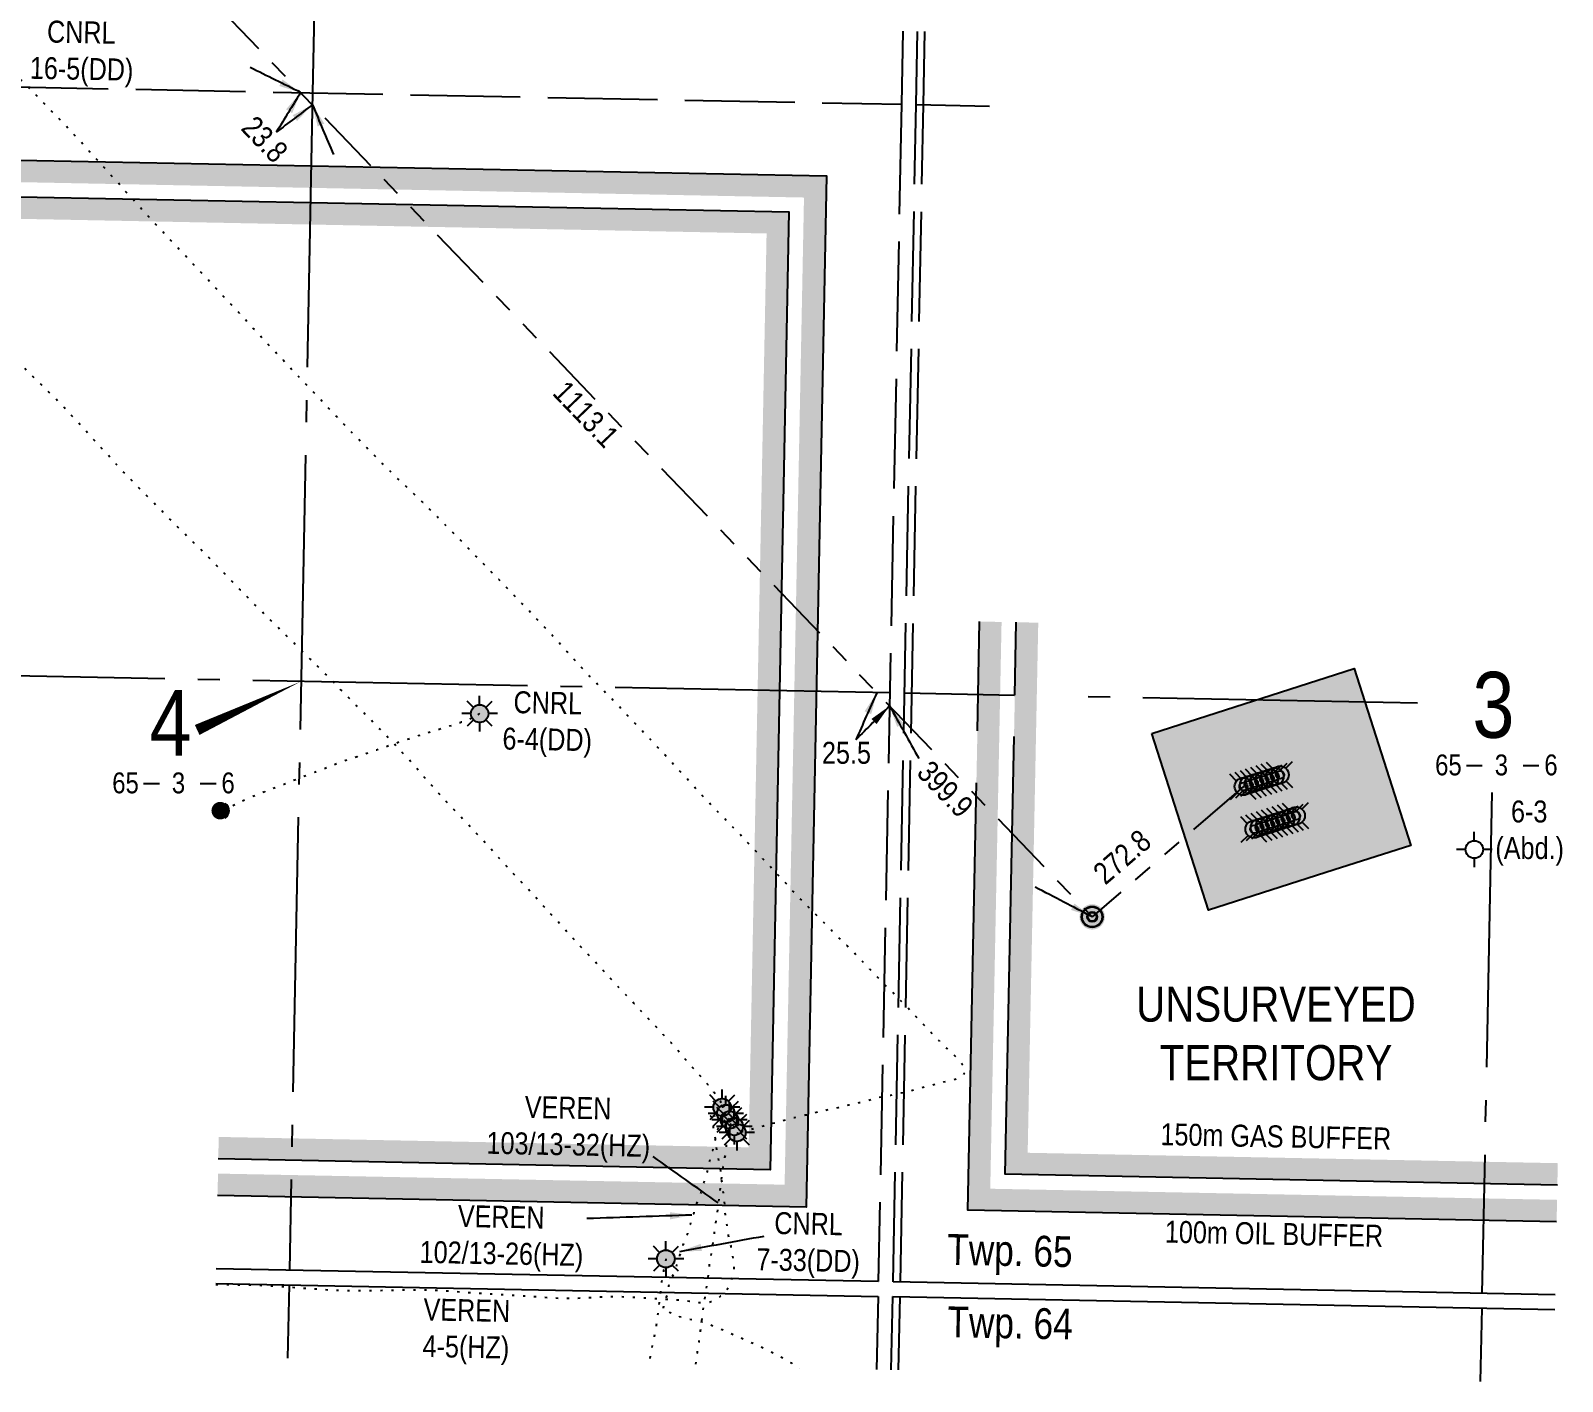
# Model space of a CAD drawing. Extents: x 408473 to 428843, y 6046006 to 6059852.
# Drawn here: x 418172 to 418869, y 6048345 to 6048960 of the extents above; entities that cross this region are included whole.
import ezdxf
from ezdxf.enums import TextEntityAlignment as Align

# ---------------------------------------------------------------- set-up
doc = ezdxf.new("R2010")
doc.units = 0
doc.header["$LTSCALE"] = 5
for name, pattern in [('foc-DOT', [1, 0.2, -0.8]), ('foc-DRILLPATH', [14.75, 6, -1.75, 1.75, -1.75, 1.75, -1.75]), ('foc-QUARTERLINE', [33, 25, -3, 2, -3]), ('foc-UNSURVEYED', [12.5, 10, -2.5])]:
    doc.linetypes.add(name, pattern=pattern)
for name, color, linetype in [('10', 1, 'Continuous'), ('9', 3, 'Continuous'), ('ABADATA-DRILL', 8, 'foc-DOT'), ('ABADATA-DRILL-T', 8, 'Continuous'), ('AS-TARGET-GAS', 182, 'Continuous'), ('AS-TARGET-GAS-H', 181, 'Continuous'), ('AS-TARGET-OIL', 146, 'Continuous'), ('AS-TARGET-OIL-H', 131, 'Continuous'), ('D-TXT', 6, 'Continuous'), ('L-BD', 7, 'Continuous'), ('L-MON', 1, 'Continuous'), ('L-SECLBL', 7, 'Continuous'), ('L-SECQ', 8, 'foc-QUARTERLINE'), ('L-SECU', 7, 'Continuous'), ('L-UNS-T', 3, 'Continuous'), ('L-USEC', 7, 'foc-UNSURVEYED'), ('P-BUFFER-PURPLE-T', 187, 'Continuous'), ('P-PDRILLPATH', 12, 'foc-DRILLPATH'), ('P-PROPOSED', 10, 'Continuous'), ('P-PROPOSED-H', 21, 'Continuous')]:
    doc.layers.add(name, color=color, linetype=linetype)
doc.styles.add('80CG', font='ARIALN.TTF', dxfattribs={"height": 10})
doc.styles.add('80L', font='ARIALN.TTF', dxfattribs={"height": 10})
doc.styles.add('SIMPLEX', font='ARIALN.TTF')
doc.dimstyles.new('Compass 5 000', dxfattribs={"dimscale": 5, "dimtxt": 9, "dimasz": 2, "dimexe": 0.2, "dimexo": 0.0625, "dimgap": 0.5, "dimtad": 0, "dimtih": 1, "dimtoh": 1, "dimzin": 0, "dimdsep": 46, "dimtxsty": '80CG', "dimcen": 0.1, "dimse1": 1, "dimse2": 1, "dimclrd": 256, "dimclrt": 256, "dimaunit": 1, "dimadec": 4, "dimazin": 0, "dimtfac": 0.06, "dimtofl": 0, "dimtmove": 0, "dimatfit": 1, "dimfxl": 0.2, "dimtolj": 1, "dimtzin": 0, "dimlwd": -1, "dimarcsym": 0})

# ---------------------------------------------------------------- blocks, each defined once
blk = doc.blocks.new('GAS')
h = blk.add_hatch(color=255)
h.dxf.hatch_style = 1
edge = h.paths.add_edge_path()
edge.add_arc((0, 0), 0.9, 0, 360)
for p, q in [((0, 0.81), (0, 1.62)), ((-0.81, 0), (-1.62, 0)), ((-0.57, 0.57), (-1.14, 1.14)), ((0.57, 0.57), (1.14, 1.14)), ((1.62, 0), (0.81, 0)), ((-0.57, -0.57), (-1.14, -1.14)), ((0, -0.81), (0, -1.62)), ((1.14, -1.14), (0.57, -0.57))]:
    blk.add_line(p, q)
blk.add_circle((0, 0), 0.8)
blk = doc.blocks.new('L-SECLBL')
at = {"layer": '9', "color": 7}
for p, q in [((-5.08, -27.83), (-12.29, -27.83)), ((20.7, -27.83), (13.5, -27.83))]:
    blk.add_line(p, q, dxfattribs=at)
at = {"layer": '10', "color": 2, "style": 'SIMPLEX'}
blk.add_attdef('SEC', text='', height=30, dxfattribs=at).set_placement((0, 0), align=Align.MIDDLE)
at = {"layer": '10', "color": 5, "style": '80L'}
blk.add_attdef('TWP', text='', height=9.5, dxfattribs=at).set_placement((-14.43, -27.37), align=Align.MIDDLE_RIGHT)
blk.add_attdef('RGE', text='', height=9.5, dxfattribs=at).set_placement((3.62, -27.37), align=Align.MIDDLE_CENTER)
blk.add_attdef('MER', text='', height=9.5, dxfattribs=at).set_placement((23.17, -27.37), align=Align.MIDDLE_LEFT)
blk = doc.blocks.new('GABD')
for p, q in [((0, 0.81), (0, 1.62)), ((-0.81, 0), (-1.62, 0)), ((1.62, 0), (0.81, 0)), ((0, -0.81), (0, -1.62))]:
    blk.add_line(p, q)
blk.add_circle((0, 0), 0.8)
blk = doc.blocks.new('plbh')
at = {"layer": 'L-MON'}
h = blk.add_hatch(color=255, dxfattribs=at)
h.dxf.hatch_style = 1
edge = h.paths.add_edge_path()
edge.add_arc((0, 0), 1.16, 0, 360)
h = blk.add_hatch(color=256, dxfattribs=at)
h.dxf.hatch_style = 1
h.paths.add_polyline_path([(0.96, 0, 1), (-0.96, 0, 1)])
h.paths.add_polyline_path([(0.91, 0, 1), (-0.91, 0, 1)], flags=16)
h.paths.add_polyline_path([(0.45, 0, -1), (-0.45, 0, -1)], flags=0)
h = blk.add_hatch(color=256, dxfattribs=at)
h.dxf.hatch_style = 1
h.paths.add_polyline_path([(0.45, 0, 1), (-0.45, 0, 1)])
h.paths.add_polyline_path([(0.4, 0, 1), (-0.4, 0, 1)], flags=16)
at = {"layer": 'L-MON', "color": 240}
for radius in [0.96, 0.91, 0.45, 0.4]:
    blk.add_circle((0, 0), radius, dxfattribs=at)
blk = doc.blocks.new('WC')
at = {"layer": 'L-MON'}
h = blk.add_hatch(color=255, dxfattribs=at)
h.dxf.hatch_style = 1
edge = h.paths.add_edge_path()
edge.add_arc((0, 0), 0.9, 0, 360)
at = {"layer": 'L-MON', "color": 240, "flags": 128}
for points in [[(-0.62, 0.5), (-1.23, 1.12)], [(0.52, 0.61), (1.13, 1.21)], [(-1.18, -1.18), (-0.56, -0.57)], [(1.16, -1.18), (0.56, -0.57)]]:
    blk.add_lwpolyline(points, dxfattribs=at)
at = {"layer": 'L-MON', "color": 240}
for radius in [0.8, 0.373]:
    blk.add_circle((0, 0), radius, dxfattribs=at)

msp = doc.modelspace()

# ---------------------------------------------------------------- hatches: boundary and pattern name
at = {"layer": 'ABADATA-DRILL-T'}
h = msp.add_hatch(color=256, dxfattribs=at)
h.dxf.hatch_style = 1
edge = h.paths.add_edge_path()
edge.add_arc((418258.631, 6048605.255), 4, 0, 360)
at = {"layer": 'AS-TARGET-GAS-H'}
h = msp.add_hatch(color=256, dxfattribs=at)
h.dxf.hatch_style = 1
h.paths.add_polyline_path([(418076.894, 6048635.043), (418086.892, 6048634.847), (418091.712, 6048876.242), (418507.29, 6048868.093), (418499.131, 6048451.955), (418257.94, 6048456.684), (418257.742, 6048446.686), (418508.933, 6048441.76), (418517.485, 6048877.895), (418081.914, 6048886.436)], flags=17)
h = msp.add_hatch(color=256, dxfattribs=at)
h.dxf.hatch_style = 1
h.paths.add_polyline_path([(418630.941, 6048690.859), (418620.943, 6048691.055), (418615.923, 6048439.662), (418867.192, 6048434.736), (418867.387, 6048444.734), (418626.121, 6048449.464)])
at = {"layer": 'AS-TARGET-OIL-H'}
h = msp.add_hatch(color=256, dxfattribs=at)
h.dxf.hatch_style = 1
h.paths.add_polyline_path([(418060.197, 6048635.371), (418070.195, 6048635.175), (418075.349, 6048893.266), (418524.315, 6048884.462), (418515.5, 6048434.93), (418257.609, 6048439.987), (418257.412, 6048429.989), (418525.302, 6048424.736), (418534.509, 6048894.264), (418065.55, 6048903.46)])
h = msp.add_hatch(color=256, dxfattribs=at)
h.dxf.hatch_style = 1
h.paths.add_polyline_path([(418614.244, 6048691.186), (418604.246, 6048691.382), (418598.893, 6048423.293), (418866.868, 6048418.039), (418867.062, 6048428.037), (418609.091, 6048433.095)])
at = {"layer": 'P-PROPOSED-H'}
h = msp.add_hatch(color=256, dxfattribs=at)
h.dxf.hatch_style = 1
h.paths.add_polyline_path([(418682.591, 6048640.402), (418774.69, 6048669.964), (418800.528, 6048589.469), (418765.671, 6048578.329), (418708.416, 6048559.95)])

# ---------------------------------------------------------------- linework, layer by layer
at = {"layer": 'ABADATA-DRILL', "flags": 128}
for points in [[(418487.085, 6048470.172), (418487.085, 6048470.172), (418487.088, 6048470.179), (418487.089, 6048470.202), (418487.11, 6048470.292), (418487.148, 6048470.338), (418487.202, 6048470.376), (418487.32, 6048470.454), (418487.468, 6048470.525), (418487.573, 6048470.573), (418487.67, 6048470.604), (418487.733, 6048470.599), (418487.766, 6048470.579), (418487.769, 6048470.532), (418487.753, 6048470.446), (418487.698, 6048470.157), (418487.648, 6048469.978), (418487.517, 6048469.61), (418487.39, 6048469.256), (418487.341, 6048469.114), (418487.292, 6048468.998), (418487.25, 6048468.912), (418487.236, 6048468.859), (418487.238, 6048468.829), (418487.269, 6048468.682), (418487.257, 6048468.585), (418487.182, 6048468.7), (418487.073, 6048468.892), (418486.934, 6048469.145), (418486.774, 6048469.488), (418486.634, 6048469.818), (418486.577, 6048470.105), (418486.558, 6048470.342), (418486.52, 6048470.613), (418486.536, 6048470.906), (418486.739, 6048471.066), (418487.057, 6048471.13), (418487.474, 6048471.318), (418487.789, 6048471.422), (418487.829, 6048471.404), (418487.855, 6048471.377), (418487.921, 6048471.169), (418487.9, 6048470.966), (418487.856, 6048470.764), (418487.802, 6048470.551), (418487.725, 6048470.346), (418487.531, 6048470.323), (418487.298, 6048470.508), (418487.176, 6048470.754), (418487.111, 6048471.002), (418487.063, 6048471.273), (418487.171, 6048471.497), (418487.508, 6048471.537), (418487.871, 6048471.344), (418488.054, 6048471.13), (418488.089, 6048471.066), (418488.148, 6048470.851), (418488.295, 6048470.518), (418488.387, 6048470.26), (418488.314, 6048469.938), (418488.221, 6048469.82), (418488.201, 6048469.797), (418488.157, 6048469.754), (418488.143, 6048469.741), (418488.103, 6048469.735), (418488.086, 6048469.739), (418488.027, 6048469.767), (418487.912, 6048469.872), (418487.75, 6048470.079), (418487.556, 6048470.413), (418487.345, 6048470.85), (418487.095, 6048471.365), (418486.793, 6048471.948), (418486.426, 6048472.609), (418485.974, 6048473.355), (418485.436, 6048474.172), (418484.824, 6048475.057), (418484.129, 6048476.025), (418483.343, 6048477.06), (418482.507, 6048478.13), (418481.609, 6048479.248), (418480.648, 6048480.414), (418479.602, 6048481.631), (418478.463, 6048482.917), (418477.23, 6048484.288), (418475.932, 6048485.731), (418474.571, 6048487.248), (418473.159, 6048488.836), (418471.674, 6048490.495), (418470.141, 6048492.209), (418468.579, 6048493.99), (418466.985, 6048495.835), (418465.345, 6048497.721), (418463.675, 6048499.618), (418461.966, 6048501.518), (418460.239, 6048503.399), (418458.466, 6048505.295), (418456.65, 6048507.194), (418454.754, 6048509.158), (418452.876, 6048511.132), (418450.975, 6048513.147), (418449.032, 6048515.215), (418447.063, 6048517.311), (418445.038, 6048519.468), (418443.004, 6048521.628), (418440.91, 6048523.843), (418438.827, 6048526.054), (418436.708, 6048528.327), (418434.582, 6048530.609), (418432.447, 6048532.914), (418430.315, 6048535.23), (418428.154, 6048537.56), (418425.95, 6048539.897), (418423.683, 6048542.285), (418420.95, 6048545.203), (418418.701, 6048547.664), (418418.538, 6048547.844), (418414.213, 6048552.57), (418409.884, 6048557.266), (418405.584, 6048562.018), (418401.269, 6048566.75), (418396.861, 6048571.451), (418392.449, 6048576.152), (418388.088, 6048580.892), (418383.761, 6048585.661), (418379.44, 6048590.41), (418375.075, 6048595.13), (418370.686, 6048599.778), (418366.242, 6048604.396), (418361.842, 6048609.04), (418357.505, 6048613.773), (418353.222, 6048618.598), (418348.989, 6048623.412), (418344.706, 6048628.197), (418340.348, 6048632.92), (418335.935, 6048637.564), (418331.494, 6048642.163), (418326.96, 6048646.749), (418324.675, 6048649.038), (418322.406, 6048651.333), (418317.889, 6048655.923), (418313.404, 6048660.498), (418308.91, 6048665.094), (418304.372, 6048669.631), (418299.769, 6048674.092), (418295.179, 6048678.54), (418290.596, 6048683.057), (418286.011, 6048687.582), (418281.409, 6048692.083), (418276.889, 6048696.539), (418272.374, 6048701.099), (418267.887, 6048705.721), (418263.446, 6048710.29), (418258.975, 6048714.868), (418254.494, 6048719.437), (418249.936, 6048723.984), (418245.363, 6048728.458), (418240.748, 6048732.967), (418236.222, 6048737.476), (418231.734, 6048742.029), (418227.2, 6048746.619), (418222.705, 6048751.161), (418218.214, 6048755.737), (418213.778, 6048760.372), (418209.406, 6048765.109), (418205.099, 6048769.838), (418200.75, 6048774.557), (418196.403, 6048779.297), (418192.101, 6048784.026), (418187.722, 6048788.683), (418183.201, 6048793.266), (418178.656, 6048797.793), (418174.054, 6048802.307), (418169.467, 6048806.758), (418164.9, 6048811.375), (418160.582, 6048816.068), (418156.406, 6048820.891), (418152.248, 6048825.787), (418147.937, 6048830.559), (418143.379, 6048835.11), (418138.731, 6048839.488), (418134.039, 6048843.841), (418129.385, 6048848.247), (418124.812, 6048852.754), (418120.256, 6048857.225), (418115.67, 6048861.699), (418111.114, 6048866.22), (418106.616, 6048870.766), (418102.126, 6048875.391), (418097.673, 6048880.033), (418093.249, 6048884.638), (418088.77, 6048889.28), (418084.272, 6048893.862), (418079.779, 6048898.495), (418075.336, 6048903.14), (418070.819, 6048907.746), (418066.329, 6048912.359), (418061.892, 6048916.96), (418057.424, 6048921.552), (418052.974, 6048926.157), (418048.521, 6048930.795), (418044.064, 6048935.387), (418039.566, 6048939.96), (418035.092, 6048944.529), (418030.554, 6048949.092), (418026.041, 6048953.595), (418021.469, 6048958.106), (418016.761, 6048962.466), (418011.957, 6048966.747), (418007.225, 6048971.091), (418002.587, 6048975.51), (417997.997, 6048979.964), (417993.438, 6048984.471), (417988.977, 6048989.03), (417984.619, 6048993.76), (417980.41, 6048998.58), (417976.238, 6049003.423), (417972.038, 6049008.25), (417967.849, 6049013.096), (417963.704, 6049017.962), (417959.567, 6049022.881), (417955.358, 6049027.741), (417951.016, 6049032.414), (417946.553, 6049037.086), (417942.144, 6049041.737), (417937.761, 6049046.391), (417933.385, 6049051.048), (417928.97, 6049055.732), (417925.654, 6049059.224), (417921.275, 6049063.878), (417916.885, 6049068.532), (417912.43, 6049073.2), (417907.95, 6049077.846), (417903.479, 6049082.435), (417899.012, 6049087.043), (417894.586, 6049091.655), (417890.153, 6049096.319), (417885.794, 6049101.016), (417881.447, 6049105.769), (417877.159, 6049110.504), (417872.889, 6049115.285), (417868.515, 6049120.026), (417864.111, 6049124.63), (417859.661, 6049129.245), (417855.234, 6049133.849), (417850.82, 6049138.477), (417845.329, 6049144.226)], [(418493.753, 6048458.651), (418493.753, 6048458.651), (418493.753, 6048458.651), (418493.753, 6048458.651), (418493.743, 6048458.648), (418493.736, 6048458.635), (418493.858, 6048458.556), (418494.043, 6048458.492), (418494.236, 6048458.455), (418494.332, 6048458.41), (418494.33, 6048458.35), (418494.319, 6048458.283), (418494.294, 6048458.22), (418494.249, 6048458.134), (418494.22, 6048458.005), (418494.108, 6048457.887), (418493.931, 6048457.871), (418493.818, 6048457.92), (418493.753, 6048457.971), (418493.663, 6048457.989), (418493.529, 6048457.959), (418493.389, 6048457.965), (418493.343, 6048457.992), (418493.247, 6048458.047), (418493.172, 6048458.082), (418493.086, 6048458.167), (418493.168, 6048458.232), (418493.239, 6048458.274), (418493.289, 6048458.283), (418493.292, 6048458.283), (418493.299, 6048458.283), (418493.342, 6048458.296), (418493.423, 6048458.331), (418493.574, 6048458.388), (418493.802, 6048458.463), (418494.104, 6048458.554), (418494.459, 6048458.64), (418494.871, 6048458.726), (418495.337, 6048458.83), (418495.822, 6048458.954), (418496.332, 6048459.084), (418496.871, 6048459.226), (418497.448, 6048459.382), (418498.071, 6048459.553), (418498.521, 6048459.677), (418499.003, 6048459.821), (418499.936, 6048460.106), (418500.918, 6048460.387), (418501.968, 6048460.677), (418502.987, 6048460.96), (418503.982, 6048461.231), (418504.937, 6048461.485), (418505.899, 6048461.756), (418506.902, 6048462.043), (418507.941, 6048462.326), (418508.974, 6048462.613), (418510.026, 6048462.909), (418511.079, 6048463.198), (418512.131, 6048463.481), (418513.17, 6048463.76), (418514.21, 6048464.053), (418515.235, 6048464.327), (418516.234, 6048464.6), (418517.183, 6048464.875), (418518.111, 6048465.117), (418519.045, 6048465.325), (418519.977, 6048465.54), (418520.834, 6048465.757), (418521.655, 6048465.954), (418522.489, 6048466.148), (418523.376, 6048466.347), (418524.233, 6048466.53), (418525.05, 6048466.674), (418525.823, 6048466.809), (418526.616, 6048467), (418527.458, 6048467.234), (418528.39, 6048467.502), (418529.399, 6048467.776), (418530.421, 6048468.049), (418531.44, 6048468.316), (418532.502, 6048468.558), (418533.609, 6048468.777), (418534.697, 6048468.982), (418535.678, 6048469.196), (418536.666, 6048469.427), (418537.728, 6048469.659), (418538.852, 6048469.89), (418539.93, 6048470.123), (418540.942, 6048470.353), (418541.849, 6048470.558), (418542.767, 6048470.777), (418543.752, 6048471.018), (418544.734, 6048471.272), (418545.666, 6048471.53), (418546.584, 6048471.776), (418547.495, 6048471.994), (418548.436, 6048472.189), (418549.395, 6048472.324), (418550.331, 6048472.432), (418551.222, 6048472.631), (418552.101, 6048472.901), (418552.98, 6048473.18), (418553.855, 6048473.46), (418554.701, 6048473.723), (418555.539, 6048473.963), (418556.427, 6048474.199), (418557.429, 6048474.46), (418558.457, 6048474.7), (418559.545, 6048474.922), (418560.609, 6048475.134), (418561.611, 6048475.344), (418562.665, 6048475.54), (418563.882, 6048475.75), (418565.134, 6048475.979), (418566.332, 6048476.215), (418567.467, 6048476.45), (418568.612, 6048476.694), (418569.683, 6048476.933), (418570.708, 6048477.166), (418571.72, 6048477.42), (418572.702, 6048477.7), (418573.651, 6048477.958), (418574.583, 6048478.21), (418575.461, 6048478.463), (418576.313, 6048478.72), (418577.185, 6048478.983), (418578.154, 6048479.237), (418579.072, 6048479.472), (418579.946, 6048479.702), (418580.901, 6048479.94), (418581.943, 6048480.206), (418582.932, 6048480.473), (418583.914, 6048480.737), (418584.929, 6048480.991), (418585.978, 6048481.24), (418586.98, 6048481.494), (418587.968, 6048481.751), (418588.996, 6048481.994), (418590.098, 6048482.236), (418591.17, 6048482.482), (418592.191, 6048482.722), (418593.133, 6048482.96), (418594.018, 6048483.209), (418594.135, 6048483.244), (418594.85, 6048483.493), (418595.655, 6048483.881), (418596.358, 6048484.384), (418596.957, 6048484.995), (418597.433, 6048485.656), (418597.766, 6048486.293), (418597.951, 6048486.866), (418597.967, 6048487.353), (418597.815, 6048487.782), (418597.776, 6048487.85), (418597.57, 6048488.204), (418597.285, 6048488.603), (418597.236, 6048488.661), (418596.923, 6048489.02), (418596.489, 6048489.522), (418595.988, 6048490.139), (418595.454, 6048490.786), (418594.867, 6048491.488), (418594.179, 6048492.251), (418593.353, 6048493.124), (418592.471, 6048494.058), (418591.507, 6048495.061), (418590.941, 6048495.602), (418590.308, 6048496.158), (418589.577, 6048496.789), (418588.748, 6048497.536), (418587.868, 6048498.383), (418587.152, 6048499.111), (418586.93, 6048499.348), (418585.944, 6048500.375), (418584.835, 6048501.473), (418583.658, 6048502.657), (418582.433, 6048503.958), (418581.141, 6048505.373), (418579.743, 6048506.864), (418578.253, 6048508.407), (418576.695, 6048510.028), (418575.068, 6048511.717), (418573.349, 6048513.501), (418571.585, 6048515.333), (418569.778, 6048517.212), (418568.203, 6048518.833), (418567.918, 6048519.126), (418566.056, 6048521.029), (418564.359, 6048522.746), (418564.176, 6048522.93), (418562.247, 6048524.852), (418560.279, 6048526.854), (418559.122, 6048528.057), (418555.604, 6048531.727), (418554.277, 6048533.12), (418552.262, 6048535.216), (418550.206, 6048537.324), (418548.114, 6048539.462), (418545.96, 6048541.631), (418543.762, 6048543.825), (418541.532, 6048546.059), (418539.3, 6048548.307), (418537.583, 6048550.038), (418537.027, 6048550.595), (418534.746, 6048552.897), (418532.461, 6048555.213), (418530.162, 6048557.508), (418527.85, 6048559.797), (418525.561, 6048562.096), (418523.286, 6048564.418), (418521.045, 6048566.766), (418518.835, 6048569.15), (418516.642, 6048571.536), (418514.428, 6048573.907), (418512.193, 6048576.261), (418509.959, 6048578.619), (418507.746, 6048581.003), (418505.556, 6048583.39), (418503.342, 6048585.77), (418501.115, 6048588.131), (418498.88, 6048590.492), (418496.643, 6048592.843), (418494.405, 6048595.178), (418492.164, 6048597.509), (418489.919, 6048599.817), (418487.663, 6048602.115), (418485.398, 6048604.427), (418483.137, 6048606.755), (418480.899, 6048609.092), (418478.675, 6048611.443), (418476.461, 6048613.814), (418474.267, 6048616.194), (418472.074, 6048618.591), (418469.891, 6048620.988), (418467.701, 6048623.381), (418465.493, 6048625.755), (418463.28, 6048628.126), (418461.066, 6048630.506), (418458.895, 6048632.856), (418456.688, 6048635.233), (418454.471, 6048637.597), (418452.243, 6048639.951), (418450.009, 6048642.306), (418447.775, 6048644.653), (418445.54, 6048647.004), (418443.303, 6048649.359), (418441.059, 6048651.71), (418438.818, 6048654.051), (418436.573, 6048656.389), (418434.305, 6048658.714), (418432.026, 6048661.019), (418429.758, 6048663.341), (418427.534, 6048665.668), (418425.306, 6048668.026), (418423.102, 6048670.39), (418420.912, 6048672.77), (418418.722, 6048675.167), (418416.538, 6048677.567), (418414.362, 6048679.963), (418412.192, 6048682.353), (418410.012, 6048684.75), (418407.822, 6048687.14), (418405.601, 6048689.507), (418403.376, 6048691.825), (418401.132, 6048694.163), (418398.901, 6048696.51), (418396.663, 6048698.858), (418394.408, 6048701.186), (418392.147, 6048703.508), (418389.885, 6048705.829), (418387.631, 6048708.157), (418385.373, 6048710.492), (418383.111, 6048712.824), (418380.843, 6048715.155), (418378.586, 6048717.493), (418376.328, 6048719.838), (418374.08, 6048722.176), (418371.832, 6048724.504), (418369.567, 6048726.822), (418367.282, 6048729.134), (418364.99, 6048731.43), (418362.701, 6048733.729), (418360.416, 6048736.031), (418357.673, 6048738.785), (418355.384, 6048741.08), (418353.102, 6048743.376), (418350.807, 6048745.655), (418348.484, 6048747.911), (418346.134, 6048750.147), (418343.784, 6048752.374), (418341.434, 6048754.604), (418339.087, 6048756.837), (418336.751, 6048759.087), (418334.442, 6048761.359), (418332.147, 6048763.645), (418329.854, 6048765.933), (418327.559, 6048768.219), (418325.273, 6048770.508), (418322.992, 6048772.81), (418320.727, 6048775.131), (418318.496, 6048777.482), (418316.262, 6048779.84), (418314.021, 6048782.181), (418311.776, 6048784.522), (418309.551, 6048786.836), (418307.313, 6048789.174), (418305.079, 6048791.525), (418302.852, 6048793.879), (418300.627, 6048796.237), (418298.403, 6048798.598), (418296.176, 6048800.952), (418293.941, 6048803.293), (418291.7, 6048805.631), (418289.456, 6048807.972), (418288.365, 6048809.12), (418287.235, 6048810.326), (418285.021, 6048812.697), (418282.797, 6048815.061), (418280.577, 6048817.431), (418278.37, 6048819.809), (418276.173, 6048822.192), (418273.965, 6048824.566), (418271.745, 6048826.957), (418269.558, 6048829.344), (418267.365, 6048831.727), (418265.151, 6048834.094), (418262.917, 6048836.445), (418260.679, 6048838.8), (418258.482, 6048841.183), (418256.302, 6048843.58), (418254.102, 6048845.96), (418251.885, 6048848.331), (418249.664, 6048850.685), (418247.433, 6048853.029), (418245.182, 6048855.364), (418242.93, 6048857.699), (418240.683, 6048860.037), (418238.462, 6048862.394), (418236.248, 6048864.765), (418234.031, 6048867.129), (418231.817, 6048869.493), (418229.636, 6048871.853), (418227.442, 6048874.236), (418225.235, 6048876.623), (418223.039, 6048879.01), (418220.878, 6048881.387), (418218.702, 6048883.786), (418216.574, 6048886.135), (418214.404, 6048888.545), (418212.248, 6048890.961), (418210.078, 6048893.374), (418207.876, 6048895.821), (418205.71, 6048898.234), (418203.533, 6048900.648), (418201.356, 6048903.044), (418199.189, 6048905.407), (418196.989, 6048907.794), (418194.789, 6048910.178), (418192.578, 6048912.558), (418190.351, 6048914.939), (418188.134, 6048917.3), (418185.896, 6048919.648), (418183.628, 6048921.963), (418181.353, 6048924.271), (418179.098, 6048926.603), (418176.844, 6048928.947), (418174.596, 6048931.295), (418172.335, 6048933.624), (418170.056, 6048935.929), (418167.764, 6048938.221), (418165.485, 6048940.489), (418163.2, 6048942.788), (418160.935, 6048945.103), (418158.674, 6048947.438), (418156.412, 6048949.77), (418154.131, 6048952.091), (418151.842, 6048954.39), (418149.547, 6048956.692), (418147.259, 6048958.994), (418144.97, 6048961.3), (418142.688, 6048963.608), (418140.417, 6048965.923), (418138.145, 6048968.242), (418135.867, 6048970.557), (418133.558, 6048972.85), (418131.232, 6048975.106), (418128.892, 6048977.362), (418126.553, 6048979.612), (418124.23, 6048981.881), (418121.945, 6048984.187), (418119.115, 6048987.069), (418115.08, 6048991.099), (418112.771, 6048993.372), (418110.89, 6048995.222)], [(418376.69, 6048649.468), (418376.683, 6048649.458), (418376.205, 6048649.08), (418375.762, 6048648.776), (418375.462, 6048648.572), (418375.167, 6048648.504), (418374.988, 6048648.411), (418374.921, 6048648.039), (418374.903, 6048647.776), (418374.895, 6048647.879), (418374.918, 6048648.062), (418374.933, 6048648.112), (418374.936, 6048648.125), (418374.936, 6048648.132), (418374.93, 6048648.139), (418374.916, 6048648.136), (418374.906, 6048648.133), (418374.849, 6048648.11), (418374.771, 6048648.059), (418374.673, 6048647.967), (418374.544, 6048647.853), (418374.372, 6048647.733), (418374.159, 6048647.624), (418373.907, 6048647.526), (418373.609, 6048647.435), (418373.274, 6048647.341), (418372.905, 6048647.235), (418372.519, 6048647.103), (418372.122, 6048646.951), (418371.719, 6048646.762), (418371.318, 6048646.56), (418370.884, 6048646.352), (418370.403, 6048646.148), (418369.849, 6048645.949), (418369.215, 6048645.744), (418368.51, 6048645.522), (418367.752, 6048645.277), (418366.93, 6048645.013), (418366.047, 6048644.727), (418365.118, 6048644.415), (418364.131, 6048644.074), (418363.027, 6048643.703), (418361.933, 6048643.344), (418360.745, 6048642.984), (418359.518, 6048642.632), (418358.254, 6048642.283), (418356.963, 6048641.915), (418355.662, 6048641.524), (418354.337, 6048641.114), (418352.985, 6048640.68), (418351.596, 6048640.224), (418350.139, 6048639.746), (418348.71, 6048639.281), (418347.264, 6048638.813), (418345.838, 6048638.344), (418344.418, 6048637.879), (418342.969, 6048637.411), (418341.499, 6048636.923), (418340.032, 6048636.418), (418338.561, 6048635.904), (418337.087, 6048635.38), (418335.63, 6048634.858), (418334.187, 6048634.353), (418332.72, 6048633.849), (418331.226, 6048633.335), (418329.726, 6048632.824), (418328.235, 6048632.31), (418326.788, 6048631.809), (418325.361, 6048631.31), (418323.905, 6048630.805), (418322.428, 6048630.308), (418320.948, 6048629.813), (418319.475, 6048629.326), (418318.001, 6048628.838), (418316.518, 6048628.337), (418315.024, 6048627.81), (418313.533, 6048627.266), (418312.068, 6048626.708), (418310.62, 6048626.14), (418309.189, 6048625.575), (418307.751, 6048625.023), (418306.313, 6048624.494), (418304.832, 6048623.947), (418303.394, 6048623.392), (418301.953, 6048622.82), (418300.511, 6048622.245), (418299.06, 6048621.68), (418297.582, 6048621.109), (418296.133, 6048620.544), (418294.702, 6048619.986), (418293.237, 6048619.401), (418291.805, 6048618.826), (418290.384, 6048618.264), (418288.949, 6048617.709), (418287.502, 6048617.154), (418286.064, 6048616.602), (418284.572, 6048616.038), (418283.121, 6048615.49), (418281.687, 6048614.945), (418280.303, 6048614.419), (418278.932, 6048613.892), (418277.622, 6048613.372), (418276.378, 6048612.866), (418275.141, 6048612.36), (418273.965, 6048611.873), (418272.822, 6048611.403), (418271.726, 6048610.941), (418271.544, 6048610.864), (418270.643, 6048610.469), (418269.62, 6048610.009), (418268.648, 6048609.558), (418267.723, 6048609.123), (418266.821, 6048608.694), (418266.016, 6048608.3), (418263.457, 6048607.02), (418262.076, 6048606.334), (418260.892, 6048605.857)], [(418488.752, 6048467.32), (418488.699, 6048467.331), (418488.679, 6048467.334), (418488.643, 6048467.335), (418488.589, 6048467.336), (418488.522, 6048467.327), (418488.445, 6048467.306), (418488.234, 6048467.253), (418487.805, 6048467.122), (418487.63, 6048467.072), (418487.426, 6048467.026), (418487.188, 6048466.974), (418486.941, 6048466.912), (418486.934, 6048466.909), (418486.917, 6048466.906), (418486.174, 6048466.757), (418485.773, 6048466.691), (418485.659, 6048466.667), (418485.086, 6048466.552), (418484.778, 6048466.488), (418484.172, 6048466.353), (418483.888, 6048466.285), (418483.328, 6048466.153), (418483.05, 6048466.085), (418482.876, 6048466.048), (418482.779, 6048466.03), (418482.535, 6048465.992), (418482.318, 6048465.972), (418482.141, 6048465.963), (418481.991, 6048465.962), (418481.861, 6048465.971), (418481.751, 6048465.984), (418481.662, 6048465.999), (418481.592, 6048466.013), (418481.539, 6048466.028), (418481.496, 6048466.042), (418481.463, 6048466.056), (418481.44, 6048466.07), (418481.413, 6048466.09), (418481.381, 6048466.121), (418481.331, 6048466.159), (418481.265, 6048466.173), (418481.182, 6048466.175), (418481.119, 6048466.189), (418481.115, 6048466.199), (418481.1, 6048466.243), (418481.06, 6048466.251), (418480.986, 6048466.239), (418480.902, 6048466.217), (418480.812, 6048466.182), (418480.688, 6048466.154), (418480.681, 6048466.141), (418480.804, 6048466.139), (418480.931, 6048466.16), (418481.038, 6048466.188), (418481.132, 6048466.219), (418481.253, 6048466.263), (418481.391, 6048466.297), (418481.541, 6048466.304), (418481.59, 6048466.267), (418481.539, 6048466.191), (418481.504, 6048466.102), (418481.472, 6048466.039), (418481.444, 6048465.98), (418481.433, 6048465.93), (418481.441, 6048465.963), (418481.473, 6048466.052), (418481.521, 6048466.155), (418481.56, 6048466.271), (418481.588, 6048466.32), (418481.624, 6048466.289), (418481.67, 6048466.259), (418481.709, 6048466.228), (418481.752, 6048466.187), (418481.798, 6048466.159), (418481.848, 6048466.148), (418481.917, 6048466.097), (418481.949, 6048466.036), (418481.997, 6048465.925), (418482.061, 6048465.781), (418482.134, 6048465.589), (418482.194, 6048465.428), (418482.222, 6048465.341), (418482.306, 6048465.039), (418482.389, 6048464.687), (418482.469, 6048464.319), (418482.548, 6048463.934), (418482.636, 6048463.512), (418482.72, 6048463.047), (418482.794, 6048462.556), (418482.86, 6048462.024), (418482.936, 6048461.456), (418483.03, 6048460.831), (418483.143, 6048460.128), (418483.278, 6048459.356), (418483.415, 6048458.533), (418483.553, 6048457.727), (418483.698, 6048456.96), (418483.843, 6048456.191), (418483.963, 6048455.381), (418484.067, 6048454.526), (418484.166, 6048453.63), (418484.272, 6048452.745), (418484.391, 6048451.869), (418484.527, 6048450.996), (418484.677, 6048450.106), (418484.841, 6048449.136), (418485.014, 6048448.086), (418485.196, 6048447.016), (418485.382, 6048445.972), (418485.555, 6048444.941), (418485.725, 6048443.915), (418485.902, 6048442.908), (418486.087, 6048441.947), (418486.285, 6048441.036), (418486.488, 6048440.169), (418486.651, 6048439.292), (418486.74, 6048438.38), (418486.789, 6048437.466), (418486.831, 6048436.565), (418486.903, 6048435.636), (418487.007, 6048434.691), (418487.126, 6048433.785), (418487.253, 6048432.932), (418487.38, 6048432.083), (418487.489, 6048431.181), (418487.59, 6048430.252), (418487.696, 6048429.373), (418487.817, 6048428.564), (418487.938, 6048427.765), (418488.042, 6048426.922), (418488.101, 6048426.031), (418488.133, 6048425.13), (418488.165, 6048424.206), (418488.22, 6048423.258), (418488.321, 6048422.289), (418488.449, 6048421.33), (418488.59, 6048420.387), (418488.735, 6048419.427), (418488.872, 6048418.451), (418489, 6048417.485), (418489.135, 6048416.546), (418489.267, 6048415.636), (418489.396, 6048414.727), (418489.541, 6048413.804), (418489.706, 6048412.894), (418489.866, 6048412.01), (418490.032, 6048411.16), (418490.202, 6048410.313), (418490.372, 6048409.463), (418490.552, 6048408.616), (418490.746, 6048407.766), (418490.949, 6048406.901), (418491.162, 6048406.034), (418491.358, 6048405.15), (418491.516, 6048404.216), (418491.651, 6048403.254), (418491.779, 6048402.314), (418491.914, 6048401.411), (418492.047, 6048400.525), (418492.16, 6048399.636), (418492.242, 6048398.728), (418492.3, 6048397.796), (418492.338, 6048396.836), (418492.332, 6048395.872), (418492.254, 6048394.92), (418492.082, 6048393.983), (418491.811, 6048393.085), (418491.501, 6048392.244), (418491.193, 6048391.49), (418490.896, 6048390.816), (418490.624, 6048390.191), (418490.379, 6048389.603), (418490.158, 6048389.034), (418489.937, 6048388.471), (418489.682, 6048387.893), (418489.397, 6048387.318), (418489.08, 6048386.768), (418488.716, 6048386.255), (418488.29, 6048385.783), (418487.835, 6048385.348), (418487.37, 6048384.921), (418486.885, 6048384.504), (418486.377, 6048384.104), (418485.839, 6048383.714), (418485.552, 6048383.516), (418484.751, 6048382.965), (418484.177, 6048382.59), (418483.549, 6048382.225), (418482.846, 6048381.886), (418482.056, 6048381.591), (418481.198, 6048381.351), (418480.301, 6048381.179), (418479.403, 6048381.077), (418478.479, 6048381.055), (418477.526, 6048381.1), (418476.554, 6048381.199), (418475.573, 6048381.325), (418474.563, 6048381.465), (418473.436, 6048381.627), (418472.169, 6048381.809), (418470.802, 6048381.983), (418469.291, 6048382.132), (418467.69, 6048382.257), (418465.926, 6048382.388), (418464.008, 6048382.546), (418461.954, 6048382.687), (418459.793, 6048382.796), (418457.568, 6048382.923), (418455.274, 6048383.081), (418452.913, 6048383.244), (418449.673, 6048383.441), (418442.928, 6048383.764), (418440.263, 6048383.836), (418437.559, 6048383.839), (418434.804, 6048383.784), (418432.014, 6048383.675), (418429.181, 6048383.544), (418426.308, 6048383.4), (418423.388, 6048383.261), (418420.445, 6048383.135), (418417.45, 6048383.064), (418414.423, 6048383.09), (418411.371, 6048383.21), (418408.321, 6048383.394), (418405.285, 6048383.617), (418404.656, 6048383.669), (418402.225, 6048383.837), (418396.022, 6048384.219), (418392.931, 6048384.39), (418383.74, 6048384.927), (418376.305, 6048385.417), (418371.214, 6048385.77), (418368.111, 6048386.001), (418364.01, 6048386.312), (418361.896, 6048386.46), (418358.785, 6048386.644), (418355.678, 6048386.789), (418352.562, 6048386.88), (418349.459, 6048386.914), (418346.351, 6048386.902), (418343.24, 6048386.88), (418340.126, 6048386.854), (418337.024, 6048386.802), (418333.909, 6048386.727), (418330.803, 6048386.637), (418327.691, 6048386.569), (418318.367, 6048386.602), (418312.149, 6048386.757), (418309.027, 6048386.879), (418305.927, 6048387.056), (418302.817, 6048387.274), (418299.717, 6048387.498), (418296.611, 6048387.72), (418293.505, 6048387.964), (418290.4, 6048388.215), (418287.283, 6048388.433), (418284.183, 6048388.624), (418281.076, 6048388.798), (418277.818, 6048388.946), (418274.71, 6048389.053), (418271.597, 6048389.138), (418268.485, 6048389.212), (418265.379, 6048389.274), (418262.266, 6048389.311), (418259.155, 6048389.322), (418256.607, 6048389.348)], [(418490.398, 6048464.43), (418490.357, 6048464.418), (418490.27, 6048464.396), (418490.197, 6048464.404), (418490.159, 6048464.505), (418490.146, 6048464.695), (418490.09, 6048464.923), (418490.052, 6048465.001), (418490.013, 6048465.068), (418489.978, 6048465.122), (418489.942, 6048465.17), (418489.919, 6048465.213), (418489.897, 6048465.244), (418489.864, 6048465.274), (418489.831, 6048465.295), (418489.785, 6048465.303), (418489.731, 6048465.31), (418489.681, 6048465.301), (418489.64, 6048465.252), (418489.605, 6048465.173), (418489.59, 6048465.07), (418489.587, 6048464.94), (418489.591, 6048464.8), (418489.615, 6048464.639), (418489.659, 6048464.498), (418489.723, 6048464.37), (418489.811, 6048464.282), (418489.92, 6048464.213), (418490.042, 6048464.147), (418490.167, 6048464.092), (418490.27, 6048464.063), (418490.367, 6048464.054), (418490.463, 6048464.049), (418490.573, 6048464.047), (418490.683, 6048464.041), (418490.856, 6048464.025), (418490.993, 6048464.005), (418491.089, 6048463.98), (418491.164, 6048463.915), (418491.205, 6048463.764), (418491.197, 6048463.531), (418491.134, 6048463.232), (418491.037, 6048462.861), (418490.918, 6048462.437), (418490.792, 6048461.962), (418490.645, 6048461.438), (418490.451, 6048460.859), (418490.208, 6048460.213), (418489.917, 6048459.492), (418489.612, 6048458.715), (418489.366, 6048457.899), (418489.209, 6048457.049), (418489.125, 6048456.147), (418489.069, 6048455.205), (418489.014, 6048454.252), (418488.962, 6048453.297), (418488.913, 6048452.334), (418488.85, 6048451.352), (418488.757, 6048450.35), (418488.621, 6048449.333), (418488.424, 6048448.319), (418488.207, 6048447.3), (418487.987, 6048446.278), (418487.776, 6048445.222), (418487.588, 6048444.148), (418487.427, 6048443.061), (418487.272, 6048441.968), (418487.047, 6048440.328), (418486.827, 6048438.669), (418486.621, 6048436.999), (418486.418, 6048435.3), (418486.211, 6048433.607), (418486.018, 6048431.907), (418485.822, 6048430.25), (418485.606, 6048428.588), (418485.404, 6048426.978), (418485.192, 6048425.372), (418484.964, 6048423.776), (418484.726, 6048422.157), (418484.417, 6048419.989), (418484.262, 6048418.889), (418484.023, 6048417.247), (418483.783, 6048415.581), (418483.554, 6048413.939), (418483.332, 6048412.289), (418482.902, 6048409.06), (418482.397, 6048405.806), (418481.83, 6048402.56), (418481.317, 6048399.356), (418480.89, 6048396.091), (418480.53, 6048392.864), (418480.11, 6048389.655), (418479.583, 6048386.251), (418479.037, 6048382.731), (418478.509, 6048379.111), (418478.263, 6048377.262), (418478.022, 6048375.386), (418477.55, 6048371.722), (418477.316, 6048369.986), (418477.082, 6048368.277), (418476.856, 6048366.588), (418476.62, 6048364.909), (418476.384, 6048363.29), (418476.139, 6048361.641), (418475.635, 6048358.413), (418475.395, 6048356.881), (418475.164, 6048355.312), (418474.796, 6048352.376)], [(418492.086, 6048461.541), (418492.149, 6048461.533), (418492.314, 6048461.463), (418492.429, 6048461.374), (418492.554, 6048461.281), (418492.699, 6048461.185), (418492.835, 6048461.142), (418492.955, 6048461.157), (418493.006, 6048461.179), (418493.009, 6048461.186), (418493, 6048461.212), (418492.927, 6048461.267), (418492.789, 6048461.333), (418492.58, 6048461.407), (418492.315, 6048461.473), (418492.013, 6048461.539), (418491.684, 6048461.595), (418491.331, 6048461.652), (418490.962, 6048461.706), (418490.57, 6048461.757), (418490.191, 6048461.814), (418489.816, 6048461.882), (418489.477, 6048461.955), (418489.118, 6048462.029), (418488.806, 6048462.088), (418488.51, 6048462.148), (418488.241, 6048462.196), (418487.965, 6048462.228), (418487.696, 6048462.24), (418487.413, 6048462.266), (418487.363, 6048462.273), (418487.18, 6048462.294), (418486.983, 6048462.304), (418486.817, 6048462.304), (418486.673, 6048462.317), (418486.581, 6048462.345), (418486.465, 6048462.401), (418486.389, 6048462.446), (418486.386, 6048462.449), (418486.307, 6048462.488), (418486.217, 6048462.489), (418486.112, 6048462.431), (418485.986, 6048462.287), (418485.851, 6048462.043), (418485.688, 6048461.71), (418485.497, 6048461.3), (418485.451, 6048461.194), (418485.307, 6048460.804), (418485.132, 6048460.23), (418484.964, 6048459.623), (418484.788, 6048459.013), (418484.617, 6048458.42), (418484.448, 6048457.833), (418484.283, 6048457.25), (418484.129, 6048456.679), (418483.988, 6048456.122), (418483.847, 6048455.568), (418483.713, 6048455.02), (418483.592, 6048454.476), (418483.475, 6048453.932), (418483.374, 6048453.387), (418483.28, 6048452.858), (418483.167, 6048452.351), (418483.031, 6048451.857), (418482.813, 6048451.121), (418482.606, 6048450.415), (418482.394, 6048449.679), (418482.198, 6048449.012), (418481.997, 6048448.316), (418481.814, 6048447.64), (418481.645, 6048446.993), (418481.486, 6048446.362), (418481.319, 6048445.696), (418481.139, 6048444.982), (418480.958, 6048444.279), (418480.791, 6048443.582), (418480.641, 6048442.895), (418480.491, 6048442.215), (418480.351, 6048441.574), (418480.225, 6048440.926), (418480.042, 6048440.24), (418479.811, 6048439.524), (418479.611, 6048438.858), (418479.419, 6048438.238), (418479.237, 6048437.652), (418479.046, 6048437.052), (418478.865, 6048436.495), (418478.68, 6048435.922), (418478.482, 6048435.323), (418478.266, 6048434.69), (418478.053, 6048434.038), (418477.843, 6048433.345), (418477.642, 6048432.652), (418477.485, 6048431.965), (418477.291, 6048431.249), (418477.033, 6048430.484), (418476.772, 6048429.745), (418476.564, 6048429.186), (418476.231, 6048428.359), (418475.938, 6048427.688), (418475.679, 6048427.083), (418475.44, 6048426.444), (418475.216, 6048425.755), (418475.013, 6048425.069), (418474.82, 6048424.409), (418474.63, 6048423.756), (418474.44, 6048423.066), (418474.208, 6048422.301), (418473.963, 6048421.549), (418473.708, 6048420.79), (418473.466, 6048420.005), (418473.262, 6048419.272), (418473.087, 6048418.662), (418472.885, 6048418.066), (418472.667, 6048417.48), (418472.445, 6048416.874), (418472.253, 6048416.268), (418472.094, 6048415.638), (418471.92, 6048414.924), (418471.704, 6048414.152), (418471.48, 6048413.443), (418471.22, 6048412.751), (418470.957, 6048412.069), (418470.706, 6048411.388), (418470.405, 6048410.613), (418470.061, 6048409.743), (418469.741, 6048408.899), (418469.466, 6048408.131), (418469.207, 6048407.333), (418468.931, 6048406.391), (418468.618, 6048405.401), (418468.293, 6048404.437), (418467.995, 6048403.536), (418467.684, 6048402.655), (418467.35, 6048401.762), (418467.015, 6048400.848), (418466.725, 6048399.98), (418466.484, 6048399.101), (418466.304, 6048398.261), (418466.116, 6048397.472), (418465.911, 6048396.736), (418465.681, 6048396.033), (418465.397, 6048395.359), (418465.067, 6048394.658), (418464.722, 6048393.928), (418464.375, 6048393.195), (418464.031, 6048392.518), (418463.712, 6048391.895), (418463.415, 6048391.187), (418463.129, 6048390.369), (418462.887, 6048389.58), (418462.711, 6048388.794), (418462.572, 6048388.013), (418462.427, 6048387.212), (418462.236, 6048386.336), (418462.031, 6048385.403), (418461.83, 6048384.507), (418461.637, 6048383.67), (418461.442, 6048382.907), (418461.238, 6048382.181), (418461.024, 6048381.509), (418460.918, 6048381.204), (418460.816, 6048380.899), (418460.652, 6048380.369), (418460.512, 6048379.892), (418460.387, 6048379.454), (418460.259, 6048379.04), (418460.131, 6048378.659), (418460.018, 6048378.314), (418459.926, 6048378.033), (418459.903, 6048377.897), (418459.91, 6048377.886), (418459.972, 6048377.835), (418460.055, 6048377.804), (418460.151, 6048377.792), (418460.171, 6048377.788), (418460.354, 6048377.764), (418460.703, 6048377.704), (418461.164, 6048377.582), (418461.704, 6048377.408), (418462.35, 6048377.195), (418463.111, 6048376.917), (418464.004, 6048376.549), (418464.1, 6048376.511), (418465.128, 6048376.057), (418466.284, 6048375.504), (418467.541, 6048374.979), (418468.979, 6048374.544), (418470.02, 6048374.26), (418471.128, 6048373.969), (418472.317, 6048373.709), (418473.612, 6048373.446), (418475.02, 6048373.169), (418476.464, 6048372.87), (418478.017, 6048372.483), (418479.693, 6048371.95), (418481.471, 6048371.285), (418483.383, 6048370.511), (418485.459, 6048369.653), (418487.618, 6048368.734), (418489.889, 6048367.732), (418492.239, 6048366.696), (418494.676, 6048365.634), (418495.105, 6048365.446), (418497.151, 6048364.546), (418499.617, 6048363.444), (418499.68, 6048363.416), (418502.098, 6048362.311), (418503.265, 6048361.775), (418507.734, 6048359.67), (418510.693, 6048358.222), (418513.329, 6048356.826), (418515.947, 6048355.321), (418518.573, 6048353.756), (418521.209, 6048352.161), (418522.386, 6048351.443)], [(418461.468, 6048401.185), (418461.47, 6048401.155), (418461.476, 6048401.112), (418461.479, 6048401.071), (418461.47, 6048400.962), (418461.437, 6048400.822), (418461.384, 6048400.643), (418461.316, 6048400.408), (418461.24, 6048400.133), (418461.153, 6048399.791), (418461.059, 6048399.386), (418460.956, 6048398.928), (418460.849, 6048398.397), (418460.741, 6048397.829), (418460.639, 6048397.211), (418460.536, 6048396.546), (418460.419, 6048395.831), (418460.29, 6048395.07), (418460.138, 6048394.26), (418459.974, 6048393.41), (418459.817, 6048392.516), (418459.652, 6048391.599), (418459.49, 6048390.642), (418459.34, 6048389.638), (418459.209, 6048388.574), (418459.087, 6048387.466), (418458.961, 6048386.291), (418458.84, 6048385.084), (418458.699, 6048383.806), (418458.543, 6048382.526), (418458.405, 6048381.275), (418458.263, 6048379.984), (418458.105, 6048378.703), (418457.925, 6048377.383), (418457.739, 6048376.064), (418457.571, 6048374.767), (418457.408, 6048373.47), (418457.256, 6048372.172), (418457.081, 6048370.899), (418456.872, 6048369.573), (418456.643, 6048368.287), (418456.374, 6048367.002), (418456.1, 6048365.74), (418455.835, 6048364.495), (418455.584, 6048363.28), (418455.326, 6048362.032), (418455.079, 6048360.79), (418454.851, 6048359.55), (418454.616, 6048358.275), (418454.378, 6048357.046), (418454.151, 6048355.824), (418453.94, 6048354.597), (418453.729, 6048353.368), (418453.627, 6048352.792)]]:
    msp.add_lwpolyline(points, dxfattribs=at)
at = {"layer": 'ABADATA-DRILL-T', "flags": 128}
msp.add_lwpolyline([(418260.813, 6048601.903, 0.5294478), (418260.944, 6048608.517)], format="xyb", dxfattribs=at)
at = {"layer": 'AS-TARGET-GAS', "flags": 128}
for points in [[(418076.894, 6048635.043), (418081.914, 6048886.436), (418517.485, 6048877.895), (418508.933, 6048441.76), (418257.742, 6048446.686)], [(418620.281, 6048657.914), (418620.943, 6048691.055)], [(418867.192, 6048434.736), (418615.923, 6048439.662), (418619.904, 6048639.029)]]:
    msp.add_lwpolyline(points, dxfattribs=at)
at = {"layer": 'AS-TARGET-OIL', "flags": 128}
for points in [[(418060.197, 6048635.371), (418065.55, 6048903.46), (418534.509, 6048894.264), (418525.302, 6048424.736), (418257.412, 6048429.989)], [(418603.254, 6048641.668), (418604.246, 6048691.382)], [(418866.868, 6048418.039), (418598.893, 6048423.293), (418602.779, 6048617.888)]]:
    msp.add_lwpolyline(points, dxfattribs=at)
at = {"layer": 'L-SECLBL', "flags": 128}
msp.add_lwpolyline([(418295.384, 6048664.099, 0, 5, 0), (418248.127, 6048642.014, 0, 0, 0)], format="xyseb", dxfattribs=at)
at = {"layer": 'L-SECQ', "flags": 128}
for points in [[(418305.201, 6049160.221), (418300.688, 6048932.156)], [(418300.688, 6048932.156), (418290.08, 6048396.042)], [(418563.392, 6048658.844), (418027.376, 6048669.354)], [(418620.091, 6048657.732), (418570.094, 6048658.712)], [(418803.566, 6048654.134), (418644.049, 6048657.262)], [(418837.325, 6048613.466), (418832.894, 6048385.398)], [(418289.947, 6048389.341), (418289.288, 6048356.014)], [(418832.764, 6048378.697), (418832.116, 6048345.37)]]:
    msp.add_lwpolyline(points, dxfattribs=at)
at = {"layer": 'L-SECU', "flags": 128}
for points in [[(418558.136, 6048390.786), (418256.753, 6048396.696)], [(418256.62, 6048389.994), (418558.005, 6048384.085)], [(418866.221, 6048384.745), (418564.838, 6048390.655)], [(418564.706, 6048383.953), (418866.091, 6048378.044)]]:
    msp.add_lwpolyline(points, dxfattribs=at)
at = {"layer": 'L-USEC', "flags": 128}
for points in [[(418569.302, 6048960.228), (418568.649, 6048926.901)], [(418575.35, 6048926.77), (418576.003, 6048960.097)], [(418578.698, 6048926.704), (418579.351, 6048960.031)], [(418032.728, 6048937.41), (418568.649, 6048926.901)], [(418568.649, 6048926.901), (418558.136, 6048390.786)], [(418564.838, 6048390.655), (418575.35, 6048926.77)], [(418568.186, 6048390.589), (418578.698, 6048926.704)], [(418575.35, 6048926.77), (418608.677, 6048926.116)], [(418558.005, 6048384.085), (418557.351, 6048350.758)], [(418564.053, 6048350.626), (418564.706, 6048383.953)], [(418567.401, 6048350.561), (418568.054, 6048383.888)]]:
    msp.add_lwpolyline(points, dxfattribs=at)
at = {"layer": 'P-PDRILLPATH'}
for p in [(417999.88, 6049239.986), (418724.322, 6048616.249)]:
    msp.add_line(p, (418655.479, 6048556.888), dxfattribs=at)
at = {"layer": 'P-PROPOSED', "flags": 128}
msp.add_lwpolyline([(418682.591, 6048640.402), (418774.69, 6048669.964), (418800.528, 6048589.469), (418765.663, 6048578.335), (418708.413, 6048559.958)], close=True, dxfattribs=at)

# ---------------------------------------------------------------- block references
at = {"layer": 'ABADATA-DRILL-T'}
for name, p, xscale, yscale, zscale in [('GAS', (418376.683, 6048649.458), 4.999999999999984, 4.999999999999984, 4.999999999999984), ('GABD', (418829.394, 6048587.582), 4.997797999999995, 4.997797999999995, 4.997797999999995), ('GAS', (418487.085, 6048470.172), 4.999999999999984, 4.999999999999984, 4.999999999999984), ('GAS', (418488.752, 6048467.32), 4.999999999999984, 4.999999999999984, 4.999999999999984), ('GAS', (418490.398, 6048464.43), 4.999999999999984, 4.999999999999984, 4.999999999999984), ('GAS', (418492.58, 6048461.407), 4.999999999999984, 4.999999999999984, 4.999999999999984), ('GAS', (418493.753, 6048458.651), 4.999999999999984, 4.999999999999984, 4.999999999999984), ('GAS', (418461.468, 6048401.185), 4.999999999999984, 4.999999999999984, 4.999999999999984)]:
    msp.add_blockref(name, p, dxfattribs=dict(at, xscale=xscale, yscale=yscale, zscale=zscale))
at = {"layer": 'L-MON'}
for name, p, xscale, yscale, zscale in [('WC', (418731.46, 6048618.541), 4.997797999999996, 4.997797999999996, 4.997797999999996), ('WC', (418733.84, 6048619.304), 4.997797999999996, 4.997797999999996, 4.997797999999996), ('WC', (418736.219, 6048620.068), 4.997797999999996, 4.997797999999996, 4.997797999999996), ('WC', (418738.598, 6048620.832), 4.997797999999996, 4.997797999999996, 4.997797999999996), ('WC', (418740.978, 6048621.596), 4.997797999999996, 4.997797999999996, 4.997797999999996), ('WC', (418740.978, 6048621.596), 4.997797999999996, 4.997797999999996, 4.997797999999996), ('WC', (418724.322, 6048616.249), 4.997797999999996, 4.997797999999996, 4.997797999999996), ('WC', (418726.702, 6048617.013), 4.997797999999996, 4.997797999999996, 4.997797999999996), ('WC', (418729.081, 6048617.777), 4.997797999999996, 4.997797999999996, 4.997797999999996), ('WC', (418731.622, 6048597.597), 4.997797999999996, 4.997797999999996, 4.997797999999996), ('WC', (418734.001, 6048598.36), 4.997797999999996, 4.997797999999996, 4.997797999999996), ('WC', (418736.381, 6048599.124), 4.997797999999996, 4.997797999999996, 4.997797999999996), ('WC', (418738.76, 6048599.888), 4.997797999999996, 4.997797999999996, 4.997797999999996), ('WC', (418741.139, 6048600.652), 4.997797999999996, 4.997797999999996, 4.997797999999996), ('WC', (418743.518, 6048601.415), 4.997797999999996, 4.997797999999996, 4.997797999999996), ('WC', (418745.898, 6048602.179), 4.997797999999996, 4.997797999999996, 4.997797999999996), ('WC', (418745.898, 6048602.179), 4.997797999999996, 4.997797999999996, 4.997797999999996), ('WC', (418748.277, 6048602.943), 4.997797999999996, 4.997797999999996, 4.997797999999996), ('WC', (418748.277, 6048602.943), 4.997797999999996, 4.997797999999996, 4.997797999999996), ('WC', (418729.243, 6048596.833), 4.997797999999996, 4.997797999999996, 4.997797999999996), ('plbh', (418655.479, 6048556.888), 4.997797999999992, 4.997797999999992, 4.997797999999992)]:
    msp.add_blockref(name, p, dxfattribs=dict(at, xscale=xscale, yscale=yscale, zscale=zscale))
at = {"layer": 'L-SECLBL'}
for p, values in [((418838.102, 6048653.457), {'SEC': '3', 'TWP': '65', 'RGE': '3', 'MER': '6'}), ((418236.007, 6048645.271), {'SEC': '4', 'TWP': '65', 'RGE': '3', 'MER': '6'})]:
    msp.add_blockref('L-SECLBL', p, dxfattribs=at).add_auto_attribs(values)

# ---------------------------------------------------------------- texts
at = {"layer": 'ABADATA-DRILL-T', "char_height": 10, "attachment_point": 1, "rotation": 358.876667, "style": '80L'}
for s, insert in [('\\pi22.469;CNRL\\P\\pi14.986;16-5(DD)', (418157.454, 6048965.503)), ('\\pi22.469;CNRL\\P\\pi17.762;6-4(DD)', (418369.774, 6048660.132)), ('\\pi18.345;VEREN\\P\\pi1.2852;103/13-32(HZ)', (418378.98, 6048475.734)), ('\\pi18.345;VEREN\\P\\pi1.2852;102/13-26(HZ)', (418348.545, 6048426.058)), ('\\pi22.469;CNRL\\P\\pi14.634;7-33(DD)', (418488.467, 6048422.932)), ('\\pi18.345;VEREN\\P\\pi18.257;4-5(HZ)', (418332.922, 6048383.514))]:
    msp.add_mtext_dynamic_manual_height_columns(s, width=75.13511, gutter_width=49.978, heights=[0], dxfattribs=dict(at, insert=insert))
at = {"layer": 'ABADATA-DRILL-T', "insert": (418838.615, 6048609.881), "char_height": 9.9956, "attachment_point": 1, "style": '80L'}
msp.add_mtext_dynamic_manual_height_columns('\\pi7.4955;6-3\\P\\pi0.3943;(Abd.)', width=30.58448, gutter_width=49.978, heights=[0], dxfattribs=at)
at = {"layer": 'AS-TARGET-GAS', "insert": (418686.682, 6048462.961), "char_height": 10, "attachment_point": 1, "rotation": 358.876674, "style": '80L'}
msp.add_mtext_dynamic_manual_height_columns('150m GAS BUFFER', width=107.79021, gutter_width=47.479, heights=[0], dxfattribs=at)
at = {"layer": 'AS-TARGET-OIL', "insert": (418685.632, 6048418.619), "char_height": 10, "attachment_point": 1, "rotation": 358.876678, "style": '80L'}
msp.add_mtext_dynamic_manual_height_columns('\\pi3.0598;100m OIL BUFFER', width=104.04593, gutter_width=47.479, heights=[0], dxfattribs=at)
at = {"layer": 'D-TXT', "color": 3, "char_height": 14, "attachment_point": 1, "rotation": 358.876667, "style": '80L'}
for s, insert in [('Twp. 65', (418589.68, 6048412.502)), ('Twp. 64', (418589.743, 6048379.529))]:
    msp.add_mtext_dynamic_manual_height_columns(s, width=101.35074, gutter_width=47.479, heights=[0], dxfattribs=dict(at, insert=insert))
at = {"layer": 'L-BD', "color": 5, "style": '80L'}
msp.add_text('272.8', height=9.9956, rotation=40.7699, dxfattribs=at).set_placement((418669.061, 6048584.25), align=Align.MIDDLE)
at = {"layer": 'L-UNS-T', "color": 3, "insert": (418739.131, 6048503.73), "char_height": 16, "attachment_point": 5, "style": '80L'}
msp.add_mtext_dynamic_manual_height_columns('UNSURVEYED TERRITORY', width=126.35808, gutter_width=47.479, heights=[0], dxfattribs=at)
at = {"layer": 'P-BUFFER-PURPLE-T', "style": '80L'}
for s, p in [('23.8', (418278.932, 6048911.011)), ('1113.1', (418425.107, 6048785.822)), ('399.9', (418588.641, 6048615.12))]:
    msp.add_text(s, height=9.9956, rotation=313.8232, dxfattribs=at).set_placement(p, align=Align.MIDDLE)
msp.add_text('25.5', height=9.9956, dxfattribs=at).set_placement((418543.651, 6048631.614), align=Align.MIDDLE)

# ---------------------------------------------------------------- leaders
at = {"layer": 'ABADATA-DRILL-T', "path_type": 1}
for points in [[(418485.185, 6048426.712), (418455.598, 6048447.79)], [(418473.336, 6048421.099), (418425.511, 6048419.472)], [(418467.754, 6048404.56), (418506.124, 6048411.533)]]:
    msp.add_leader(points, dimstyle='Compass 5 000', override={"dimgap": 0.5, "dimtad": 0}, dxfattribs=at)
at = {"layer": 'P-BUFFER-PURPLE-T', "path_type": 1}
for points in [[(418295.215, 6048932.263), (418272.288, 6048943.631)], [(418300.58, 6048926.673), (418284.145, 6048914.236)], [(418300.58, 6048926.673), (418310.15, 6048904.037)], [(418557.517, 6048658.959), (418547.846, 6048637.496)], [(418563.277, 6048652.957), (418547.846, 6048637.496)], [(418563.277, 6048652.957), (418576.653, 6048628.947)], [(418655.479, 6048556.888), (418629.563, 6048570.405)]]:
    msp.add_leader(points, dimstyle='Compass 5 000', override={"dimgap": 0.5, "dimtad": 0}, dxfattribs=at)
msp.add_leader([(418295.215, 6048932.263), (418284.145, 6048914.236)], dimstyle='Compass 5 000', dxfattribs=at)

doc.saveas('drawing.dxf')
